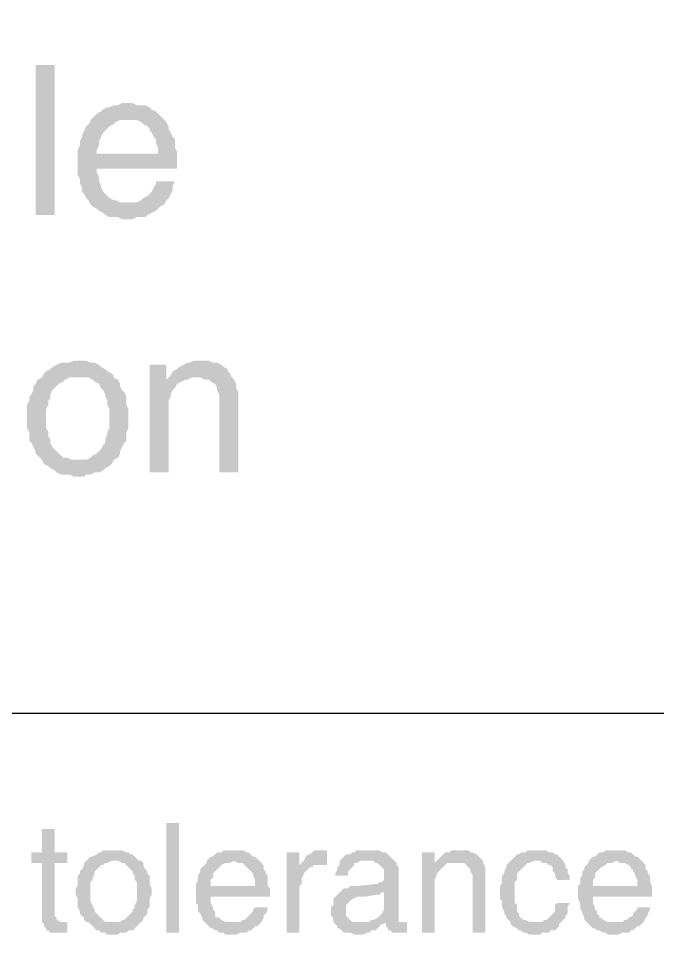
# Model space of a CAD drawing. Header units: millimetres. Extents: x 7018 to 13530, y 4187 to 5692.
# Drawn here: x 11109.56 to 11123.22, y 4966.38 to 4986.37 of the extents above; entities that cross this region are included whole.
import ezdxf

# ---------------------------------------------------------------- set-up
doc = ezdxf.new("R2010")
doc.units = ezdxf.units.MM
doc.layers.add('绘图', color=7, linetype='Continuous')

msp = doc.modelspace()

# ---------------------------------------------------------------- hatches: boundary and pattern name
at = {"transparency": 33554559}
for points in [[(11109.925, 4982.173), (11109.925, 4985.378), (11110.331, 4985.378), (11110.331, 4982.173)], [(11111.911, 4984.565), (11111.775, 4984.565), (11111.685, 4984.52), (11111.595, 4984.52), (11111.505, 4984.475), (11111.459, 4984.475), (11111.369, 4984.43), (11111.324, 4984.385), (11111.234, 4984.339), (11111.189, 4984.294), (11111.098, 4984.204), (11112.091, 4984.204), (11112.182, 4984.159), (11112.227, 4984.114), (11112.317, 4984.069), (11112.362, 4984.024), (11112.362, 4983.978), (11112.407, 4983.933), (11112.452, 4983.843), (11112.498, 4983.798), (11112.498, 4983.708), (11112.543, 4983.617), (11112.543, 4983.482), (11110.828, 4983.482), (11110.828, 4983.031), (11110.873, 4982.94), (11110.873, 4982.85), (11110.918, 4982.76), (11110.918, 4982.67), (11110.963, 4982.624), (11111.008, 4982.534), (11111.053, 4982.489), (11111.098, 4982.399), (11111.911, 4982.444), (11111.73, 4982.444), (11111.64, 4982.489), (11111.595, 4982.489), (11111.505, 4982.534), (11111.459, 4982.579), (11111.369, 4982.67), (11111.369, 4982.67), (11111.324, 4982.76), (11111.324, 4982.805), (11111.279, 4982.895), (11111.279, 4982.986), (11111.234, 4983.076), (11111.234, 4983.166), (11112.949, 4983.166), (11112.949, 4983.527), (11112.904, 4983.617), (11112.904, 4983.798), (11112.859, 4983.843), (11112.813, 4983.933), (11112.768, 4984.024), (11112.768, 4984.069), (11112.723, 4984.159), (11112.678, 4984.204), (11112.633, 4984.249), (11112.543, 4984.339), (11112.498, 4984.385), (11112.407, 4984.43), (11112.362, 4984.475), (11112.272, 4984.52), (11112.091, 4984.52), (11112.001, 4984.565)], [(11111.098, 4984.204), (11111.098, 4984.159), (11111.053, 4984.114), (11111.008, 4984.069), (11110.963, 4983.978), (11110.918, 4983.888), (11110.918, 4983.843), (11110.873, 4983.753), (11110.873, 4983.662), (11110.828, 4983.572), (11110.828, 4983.482), (11111.234, 4983.482), (11111.234, 4983.572), (11111.279, 4983.662), (11111.279, 4983.753), (11111.324, 4983.843), (11111.369, 4983.933), (11111.414, 4983.978), (11111.459, 4984.024), (11111.505, 4984.069), (11111.595, 4984.114), (11111.64, 4984.159), (11111.73, 4984.204), (11111.911, 4984.204)], [(11112.904, 4982.895), (11112.498, 4982.895), (11112.498, 4982.85), (11112.452, 4982.76), (11112.407, 4982.67), (11112.362, 4982.624), (11112.317, 4982.579), (11112.227, 4982.534), (11112.182, 4982.489), (11112.091, 4982.444), (11111.911, 4982.444), (11111.098, 4982.399), (11111.098, 4982.399), (11111.144, 4982.354), (11111.234, 4982.309), (11111.279, 4982.263), (11111.369, 4982.218), (11111.414, 4982.173), (11111.505, 4982.128), (11111.685, 4982.128), (11111.775, 4982.083), (11112.001, 4982.083), (11112.091, 4982.128), (11112.272, 4982.128), (11112.317, 4982.173), (11112.407, 4982.218), (11112.498, 4982.263), (11112.543, 4982.309), (11112.588, 4982.354), (11112.678, 4982.399), (11112.723, 4982.489), (11112.768, 4982.534), (11112.813, 4982.624), (11112.859, 4982.715), (11112.859, 4982.805)], [(11110.828, 4979.059), (11110.737, 4979.059), (11110.647, 4979.014), (11110.467, 4979.014), (11110.376, 4978.969), (11110.286, 4978.924), (11110.241, 4978.878), (11110.151, 4978.833), (11110.106, 4978.788), (11110.06, 4978.698), (11110.06, 4978.698), (11109.97, 4978.653), (11109.925, 4978.563), (11109.88, 4978.517), (11109.88, 4978.427), (11109.835, 4978.337), (11109.79, 4978.292), (11109.79, 4978.201), (11109.744, 4978.111), (11109.744, 4977.615), (11109.79, 4977.525), (11109.79, 4977.344), (11109.835, 4977.299), (11109.88, 4977.209), (11109.925, 4977.118), (11109.925, 4977.073), (11110.015, 4976.983), (11110.06, 4976.938), (11110.828, 4976.938), (11110.692, 4976.938), (11110.602, 4976.983), (11110.512, 4976.983), (11110.467, 4977.028), (11110.376, 4977.118), (11110.331, 4977.163), (11110.286, 4977.209), (11110.241, 4977.299), (11110.241, 4977.389), (11110.196, 4977.434), (11110.196, 4977.525), (11110.151, 4977.615), (11110.151, 4978.021), (11110.196, 4978.111), (11110.196, 4978.201), (11110.241, 4978.247), (11110.241, 4978.337), (11110.286, 4978.427), (11110.331, 4978.472), (11110.376, 4978.517), (11110.421, 4978.563), (11110.512, 4978.608), (11110.557, 4978.653), (11110.647, 4978.698), (11110.828, 4978.698), (11111.595, 4978.743), (11111.55, 4978.788), (11111.459, 4978.833), (11111.414, 4978.878), (11111.324, 4978.924), (11111.279, 4978.969), (11111.189, 4979.014), (11111.098, 4979.014), (11111.008, 4979.059), (11110.918, 4979.059)], [(11112.723, 4978.969), (11112.362, 4978.969), (11112.362, 4976.667), (11112.768, 4976.667), (11112.768, 4977.886), (11112.768, 4978.201), (11112.813, 4978.292), (11112.813, 4978.337), (11112.859, 4978.427), (11112.904, 4978.472), (11112.904, 4978.472), (11112.949, 4978.563), (11113.039, 4978.608), (11112.723, 4978.653)], [(11113.445, 4979.059), (11113.31, 4979.059), (11113.22, 4979.014), (11113.174, 4979.014), (11113.084, 4978.969), (11112.994, 4978.924), (11112.949, 4978.878), (11112.859, 4978.833), (11112.813, 4978.743), (11112.723, 4978.653), (11113.039, 4978.608), (11113.129, 4978.653), (11113.174, 4978.653), (11113.265, 4978.698), (11114.122, 4978.698), (11114.077, 4978.788), (11114.032, 4978.833), (11114.032, 4978.878), (11113.942, 4978.924), (11113.897, 4978.969), (11113.806, 4979.014), (11113.716, 4979.014), (11113.626, 4979.059), (11113.536, 4979.059)], [(11111.595, 4978.743), (11110.828, 4978.698), (11111.053, 4978.698), (11111.144, 4978.653), (11111.189, 4978.608), (11111.279, 4978.563), (11111.324, 4978.472), (11111.369, 4978.427), (11111.414, 4978.337), (11111.414, 4978.292), (11111.459, 4978.201), (11111.459, 4978.111), (11111.505, 4978.021), (11111.505, 4977.615), (11111.459, 4977.525), (11111.459, 4977.479), (11111.414, 4977.389), (11111.414, 4977.299), (11111.369, 4977.254), (11111.324, 4977.163), (11111.279, 4977.118), (11111.234, 4977.073), (11111.144, 4977.028), (11111.098, 4976.983), (11111.008, 4976.938), (11110.06, 4976.938), (11110.106, 4976.848), (11110.196, 4976.802), (11110.241, 4976.757), (11110.331, 4976.712), (11110.376, 4976.667), (11110.467, 4976.622), (11110.647, 4976.622), (11110.737, 4976.577), (11110.963, 4976.577), (11111.008, 4976.622), (11111.098, 4976.622), (11111.189, 4976.667), (11111.279, 4976.667), (11111.369, 4976.712), (11111.414, 4976.757), (11111.505, 4976.802), (11111.55, 4976.848), (11111.595, 4976.938), (11111.595, 4976.938), (11111.685, 4976.983), (11111.73, 4977.073), (11111.73, 4977.118), (11111.775, 4977.209), (11111.821, 4977.299), (11111.866, 4977.344), (11111.866, 4977.525), (11111.911, 4977.615), (11111.911, 4977.84), (11111.911, 4978.021), (11111.866, 4978.111), (11111.866, 4978.292), (11111.821, 4978.382), (11111.775, 4978.427), (11111.73, 4978.517), (11111.73, 4978.563), (11111.685, 4978.653), (11111.595, 4978.698)], [(11114.122, 4978.698), (11113.355, 4978.698), (11113.445, 4978.698), (11113.536, 4978.653), (11113.626, 4978.653), (11113.671, 4978.608), (11113.761, 4978.563), (11113.761, 4978.563), (11113.806, 4978.472), (11113.806, 4978.427), (11113.851, 4978.337), (11113.851, 4976.667), (11114.258, 4976.667), (11114.258, 4978.382), (11114.213, 4978.472), (11114.213, 4978.563), (11114.167, 4978.653)], [(11110.331, 4969.04), (11110.06, 4969.04), (11110.06, 4968.543), (11109.835, 4968.543), (11109.835, 4968.318), (11110.06, 4968.318), (11110.06, 4967.054), (11110.106, 4967.009), (11110.106, 4966.964), (11110.151, 4966.918), (11110.151, 4966.873), (11110.196, 4966.873), (11110.241, 4966.828), (11110.602, 4966.828), (11110.602, 4967.054), (11110.467, 4967.054), (11110.376, 4967.099), (11110.376, 4967.144), (11110.331, 4967.189), (11110.331, 4968.318), (11110.602, 4968.318), (11110.602, 4968.543), (11110.331, 4968.543)], [(11112.723, 4966.828), (11112.723, 4969.175), (11112.994, 4969.175), (11112.994, 4966.828)], [(11111.595, 4968.588), (11111.369, 4968.588), (11111.324, 4968.543), (11111.279, 4968.543), (11111.234, 4968.498), (11111.144, 4968.453), (11111.098, 4968.453), (11111.053, 4968.408), (11111.008, 4968.363), (11111.008, 4968.363), (11110.963, 4968.318), (11110.963, 4968.272), (11110.918, 4968.182), (11110.873, 4968.137), (11110.873, 4968.092), (11110.828, 4968.047), (11110.828, 4967.821), (11110.782, 4967.776), (11110.782, 4967.686), (11110.782, 4967.641), (11110.828, 4967.55), (11110.828, 4967.37), (11110.873, 4967.28), (11110.873, 4967.234), (11110.918, 4967.189), (11110.963, 4967.144), (11110.963, 4967.099), (11111.008, 4967.054), (11111.595, 4967.054), (11111.414, 4967.054), (11111.369, 4967.099), (11111.324, 4967.144), (11111.279, 4967.189), (11111.234, 4967.234), (11111.189, 4967.28), (11111.189, 4967.325), (11111.144, 4967.37), (11111.144, 4967.415), (11111.098, 4967.505), (11111.098, 4967.911), (11111.144, 4967.956), (11111.144, 4968.002), (11111.189, 4968.092), (11111.189, 4968.137), (11111.234, 4968.182), (11111.279, 4968.227), (11111.324, 4968.272), (11111.369, 4968.272), (11111.414, 4968.318), (11111.459, 4968.318), (11111.55, 4968.363), (11112.136, 4968.363), (11112.091, 4968.408), (11112.046, 4968.453), (11112.001, 4968.498), (11111.956, 4968.498), (11111.911, 4968.543), (11111.866, 4968.543), (11111.775, 4968.588), (11111.685, 4968.588)], [(11114.167, 4968.588), (11113.942, 4968.588), (11113.897, 4968.543), (11113.806, 4968.543), (11113.761, 4968.498), (11113.716, 4968.453), (11113.671, 4968.453), (11113.626, 4968.408), (11113.581, 4968.363), (11114.167, 4968.363), (11114.258, 4968.318), (11114.348, 4968.318), (11114.393, 4968.272), (11114.438, 4968.227), (11114.483, 4968.182), (11114.483, 4968.182), (11114.528, 4968.137), (11114.574, 4968.092), (11114.574, 4968.047), (11114.619, 4967.956), (11114.619, 4967.821), (11113.355, 4967.821), (11113.355, 4967.46), (11113.4, 4967.415), (11113.4, 4967.28), (11113.445, 4967.234), (11113.49, 4967.144), (11113.49, 4967.099), (11113.536, 4967.054), (11113.581, 4967.009), (11113.581, 4967.009), (11113.626, 4966.964), (11113.671, 4966.918), (11113.716, 4966.918), (11113.761, 4966.873), (11113.806, 4966.873), (11113.851, 4966.828), (11113.942, 4966.828), (11113.987, 4966.783), (11114.213, 4966.783), (11114.303, 4966.828), (11114.438, 4966.828), (11114.483, 4966.873), (11114.528, 4966.873), (11114.574, 4966.918), (11114.619, 4966.964), (11114.664, 4966.964), (11114.709, 4967.009), (11114.167, 4967.054), (11113.987, 4967.054), (11113.897, 4967.099), (11113.851, 4967.144), (11113.806, 4967.144), (11113.761, 4967.189), (11113.761, 4967.28), (11113.716, 4967.325), (11113.716, 4967.37), (11113.671, 4967.46), (11113.671, 4967.595), (11114.935, 4967.595), (11114.935, 4967.776), (11114.89, 4967.821), (11114.89, 4968.047), (11114.844, 4968.092), (11114.844, 4968.137), (11114.799, 4968.182), (11114.799, 4968.272), (11114.754, 4968.318), (11114.709, 4968.363), (11114.664, 4968.408), (11114.619, 4968.453), (11114.574, 4968.453), (11114.528, 4968.498), (11114.483, 4968.543), (11114.438, 4968.543), (11114.348, 4968.588), (11114.258, 4968.588)], [(11116.063, 4968.588), (11115.882, 4968.588), (11115.837, 4968.543), (11115.792, 4968.498), (11115.747, 4968.498), (11115.702, 4968.453), (11115.657, 4968.363), (11115.657, 4968.363), (11115.612, 4968.318), (11116.063, 4968.272), (11116.153, 4968.272), (11116.153, 4968.588), (11116.108, 4968.588)], [(11117.056, 4968.588), (11116.785, 4968.588), (11116.74, 4968.543), (11116.695, 4968.543), (11116.65, 4968.498), (11116.559, 4968.498), (11116.514, 4968.453), (11116.514, 4968.453), (11116.469, 4968.408), (11116.424, 4968.363), (11116.424, 4968.272), (11116.379, 4968.227), (11116.379, 4968.182), (11116.334, 4968.092), (11116.334, 4968.047), (11116.605, 4968.047), (11116.605, 4968.137), (11116.65, 4968.182), (11116.695, 4968.227), (11116.74, 4968.272), (11116.74, 4968.318), (11116.785, 4968.318), (11116.875, 4968.363), (11117.597, 4968.363), (11117.552, 4968.408), (11117.507, 4968.453), (11117.462, 4968.498), (11117.417, 4968.543), (11117.327, 4968.543), (11117.282, 4968.588), (11117.101, 4968.588)], [(11118.951, 4968.588), (11118.816, 4968.588), (11118.771, 4968.543), (11118.681, 4968.543), (11118.635, 4968.498), (11118.59, 4968.453), (11118.545, 4968.408), (11118.5, 4968.363), (11118.455, 4968.318), (11118.681, 4968.272), (11118.726, 4968.318), (11118.906, 4968.318), (11119.493, 4968.363), (11119.448, 4968.408), (11119.403, 4968.453), (11119.403, 4968.453), (11119.358, 4968.498), (11119.267, 4968.543), (11119.222, 4968.543), (11119.177, 4968.588), (11119.042, 4968.588)], [(11120.621, 4968.588), (11120.441, 4968.588), (11120.396, 4968.543), (11120.305, 4968.543), (11120.26, 4968.498), (11120.215, 4968.498), (11120.17, 4968.453), (11120.125, 4968.408), (11120.08, 4968.363), (11120.712, 4968.363), (11120.757, 4968.318), (11120.847, 4968.318), (11120.892, 4968.272), (11120.937, 4968.272), (11120.982, 4968.227), (11120.982, 4968.137), (11121.027, 4968.092), (11121.027, 4968.047), (11121.073, 4967.956), (11121.343, 4967.956), (11121.343, 4968.047), (11121.298, 4968.092), (11121.298, 4968.182), (11121.253, 4968.227), (11121.253, 4968.272), (11121.208, 4968.363), (11121.163, 4968.408), (11121.118, 4968.453), (11121.118, 4968.453), (11121.073, 4968.498), (11121.027, 4968.498), (11120.982, 4968.543), (11120.892, 4968.543), (11120.847, 4968.588), (11120.712, 4968.588)], [(11122.336, 4968.588), (11122.111, 4968.588), (11122.066, 4968.543), (11121.975, 4968.543), (11121.93, 4968.498), (11121.885, 4968.453), (11121.84, 4968.453), (11121.795, 4968.408), (11121.75, 4968.363), (11122.336, 4968.363), (11122.427, 4968.318), (11122.517, 4968.318), (11122.607, 4968.272), (11122.652, 4968.227), (11122.652, 4968.182), (11122.697, 4968.182), (11122.697, 4968.137), (11122.743, 4968.092), (11122.743, 4968.047), (11122.788, 4967.956), (11122.788, 4967.821), (11121.524, 4967.821), (11121.524, 4967.55), (11121.569, 4967.46), (11121.569, 4967.325), (11121.614, 4967.28), (11121.614, 4967.234), (11121.659, 4967.144), (11121.659, 4967.099), (11121.704, 4967.054), (11121.75, 4967.009), (11121.75, 4967.009), (11121.795, 4966.964), (11121.84, 4966.918), (11121.885, 4966.918), (11121.93, 4966.873), (11121.975, 4966.873), (11122.066, 4966.828), (11122.111, 4966.828), (11122.156, 4966.783), (11122.381, 4966.783), (11122.472, 4966.828), (11122.607, 4966.828), (11122.652, 4966.873), (11122.697, 4966.873), (11122.743, 4966.918), (11122.788, 4966.964), (11122.833, 4966.964), (11122.878, 4967.009), (11122.336, 4967.054), (11122.156, 4967.054), (11122.066, 4967.099), (11122.02, 4967.144), (11121.975, 4967.144), (11121.975, 4967.189), (11121.93, 4967.234), (11121.93, 4967.28), (11121.885, 4967.325), (11121.885, 4967.37), (11121.84, 4967.46), (11121.84, 4967.595), (11123.104, 4967.595), (11123.104, 4967.821), (11123.058, 4967.911), (11123.058, 4968.047), (11123.013, 4968.092), (11123.013, 4968.137), (11122.968, 4968.182), (11122.968, 4968.272), (11122.923, 4968.318), (11122.878, 4968.363), (11122.833, 4968.408), (11122.788, 4968.453), (11122.743, 4968.453), (11122.697, 4968.498), (11122.652, 4968.543), (11122.607, 4968.543), (11122.517, 4968.588), (11122.427, 4968.588)], [(11115.566, 4968.543), (11115.296, 4968.543), (11115.296, 4966.828), (11115.566, 4966.828), (11115.566, 4967.821), (11115.612, 4967.866), (11115.612, 4968.002), (11115.657, 4968.047), (11115.657, 4968.092), (11115.702, 4968.137), (11115.747, 4968.182), (11115.792, 4968.227), (11115.837, 4968.227), (11115.566, 4968.272)], [(11118.455, 4968.543), (11118.184, 4968.543), (11118.184, 4966.828), (11118.455, 4966.828), (11118.455, 4967.776), (11118.455, 4967.956), (11118.5, 4968.047), (11118.5, 4968.092), (11118.545, 4968.137), (11118.59, 4968.182), (11118.59, 4968.182), (11118.635, 4968.227), (11118.681, 4968.272), (11118.455, 4968.318)], [(11112.136, 4968.363), (11111.595, 4968.363), (11111.685, 4968.363), (11111.775, 4968.318), (11111.821, 4968.318), (11111.866, 4968.272), (11111.911, 4968.227), (11111.956, 4968.182), (11112.001, 4968.137), (11112.001, 4968.092), (11112.046, 4968.047), (11112.046, 4967.956), (11112.091, 4967.911), (11112.091, 4967.505), (11112.046, 4967.415), (11112.046, 4967.37), (11112.001, 4967.325), (11112.001, 4967.28), (11111.956, 4967.234), (11111.911, 4967.189), (11111.866, 4967.144), (11111.821, 4967.099), (11111.775, 4967.099), (11111.73, 4967.054), (11111.053, 4967.054), (11111.098, 4967.009), (11111.144, 4966.964), (11111.189, 4966.918), (11111.234, 4966.873), (11111.279, 4966.873), (11111.324, 4966.828), (11111.414, 4966.828), (11111.459, 4966.783), (11111.685, 4966.783), (11111.73, 4966.828), (11111.866, 4966.828), (11111.911, 4966.873), (11112.001, 4966.873), (11112.046, 4966.918), (11112.091, 4966.964), (11112.136, 4967.009), (11112.182, 4967.054), (11112.182, 4967.054), (11112.227, 4967.099), (11112.227, 4967.144), (11112.272, 4967.189), (11112.317, 4967.234), (11112.317, 4967.325), (11112.362, 4967.37), (11112.362, 4967.55), (11112.407, 4967.641), (11112.407, 4967.686), (11112.407, 4967.776), (11112.362, 4967.866), (11112.362, 4968.047), (11112.317, 4968.092), (11112.317, 4968.137), (11112.272, 4968.182), (11112.227, 4968.272), (11112.227, 4968.318), (11112.182, 4968.363)], [(11113.581, 4968.363), (11113.581, 4968.318), (11113.536, 4968.272), (11113.49, 4968.227), (11113.445, 4968.182), (11113.445, 4968.137), (11113.4, 4968.047), (11113.4, 4967.956), (11113.355, 4967.866), (11113.355, 4967.821), (11113.671, 4967.821), (11113.671, 4967.956), (11113.716, 4968.002), (11113.716, 4968.092), (11113.761, 4968.137), (11113.806, 4968.182), (11113.806, 4968.182), (11113.851, 4968.227), (11113.897, 4968.272), (11113.987, 4968.318), (11114.077, 4968.318), (11114.167, 4968.363)], [(11115.612, 4968.318), (11115.566, 4968.272), (11115.837, 4968.227), (11115.882, 4968.272), (11116.063, 4968.272)], [(11117.597, 4968.363), (11117.011, 4968.363), (11117.146, 4968.363), (11117.191, 4968.318), (11117.236, 4968.318), (11117.282, 4968.272), (11117.327, 4968.227), (11117.372, 4968.182), (11117.372, 4967.956), (11117.327, 4967.911), (11117.282, 4967.911), (11117.236, 4967.866), (11117.191, 4967.866), (11116.785, 4967.821), (11116.65, 4967.821), (11116.605, 4967.776), (11116.514, 4967.776), (11116.469, 4967.731), (11117.372, 4967.686), (11117.372, 4967.415), (11117.372, 4967.325), (11117.327, 4967.234), (11117.282, 4967.189), (11117.236, 4967.144), (11117.236, 4967.144), (11117.146, 4967.099), (11117.101, 4967.099), (11117.056, 4967.054), (11116.875, 4967.054), (11116.334, 4967.009), (11116.379, 4966.964), (11116.379, 4966.918), (11116.424, 4966.918), (11116.469, 4966.873), (11116.514, 4966.828), (11116.65, 4966.828), (11116.74, 4966.783), (11116.92, 4966.783), (11117.011, 4966.828), (11117.056, 4966.828), (11117.101, 4966.873), (11117.191, 4966.873), (11117.236, 4966.918), (11117.282, 4966.964), (11117.327, 4967.009), (11117.372, 4967.009), (11117.417, 4967.054), (11117.688, 4967.054), (11117.688, 4968.227), (11117.643, 4968.272), (11117.643, 4968.318)], [(11119.493, 4968.363), (11118.906, 4968.318), (11119.087, 4968.318), (11119.132, 4968.272), (11119.177, 4968.227), (11119.177, 4968.227), (11119.222, 4968.182), (11119.222, 4968.137), (11119.267, 4968.047), (11119.267, 4966.828), (11119.538, 4966.828), (11119.538, 4968.227), (11119.493, 4968.318)], [(11120.08, 4968.363), (11120.035, 4968.318), (11119.989, 4968.272), (11119.989, 4968.227), (11119.944, 4968.137), (11119.944, 4968.092), (11119.899, 4968.047), (11119.899, 4967.911), (11119.854, 4967.821), (11119.854, 4967.55), (11119.899, 4967.505), (11119.899, 4967.37), (11119.944, 4967.28), (11119.944, 4967.234), (11119.989, 4967.189), (11119.989, 4967.144), (11120.035, 4967.099), (11120.08, 4967.054), (11120.621, 4967.054), (11120.486, 4967.054), (11120.396, 4967.099), (11120.351, 4967.099), (11120.305, 4967.144), (11120.26, 4967.189), (11120.26, 4967.234), (11120.215, 4967.28), (11120.215, 4967.415), (11120.17, 4967.46), (11120.17, 4967.911), (11120.215, 4967.956), (11120.215, 4968.092), (11120.26, 4968.137), (11120.305, 4968.182), (11120.305, 4968.182), (11120.351, 4968.227), (11120.396, 4968.272), (11120.441, 4968.318), (11120.486, 4968.318), (11120.576, 4968.363), (11120.621, 4968.363)], [(11121.75, 4968.363), (11121.75, 4968.318), (11121.704, 4968.272), (11121.659, 4968.227), (11121.659, 4968.182), (11121.614, 4968.137), (11121.614, 4968.047), (11121.569, 4968.002), (11121.569, 4967.866), (11121.524, 4967.821), (11121.84, 4967.821), (11121.84, 4967.956), (11121.885, 4968.002), (11121.885, 4968.092), (11121.93, 4968.137), (11121.975, 4968.182), (11121.975, 4968.182), (11122.02, 4968.227), (11122.111, 4968.272), (11122.156, 4968.318), (11122.246, 4968.318), (11122.336, 4968.363)], [(11116.469, 4967.731), (11116.424, 4967.686), (11116.379, 4967.641), (11116.379, 4967.641), (11116.334, 4967.595), (11116.289, 4967.55), (11116.289, 4967.415), (11116.243, 4967.37), (11116.243, 4967.28), (11116.243, 4967.189), (11116.289, 4967.144), (11116.289, 4967.054), (11116.334, 4967.009), (11116.875, 4967.054), (11116.695, 4967.054), (11116.65, 4967.099), (11116.605, 4967.144), (11116.559, 4967.189), (11116.559, 4967.415), (11116.605, 4967.46), (11116.65, 4967.505), (11116.695, 4967.55), (11116.74, 4967.55), (11116.785, 4967.595), (11116.966, 4967.595), (11117.236, 4967.641), (11117.282, 4967.641), (11117.327, 4967.686), (11117.372, 4967.686)], [(11121.343, 4967.46), (11121.073, 4967.46), (11121.027, 4967.415), (11121.027, 4967.28), (11120.982, 4967.234), (11120.937, 4967.189), (11120.892, 4967.144), (11120.847, 4967.099), (11120.802, 4967.099), (11120.757, 4967.054), (11120.08, 4967.054), (11120.08, 4967.009), (11120.125, 4966.964), (11120.215, 4966.918), (11120.26, 4966.873), (11120.305, 4966.873), (11120.351, 4966.828), (11120.396, 4966.828), (11120.486, 4966.783), (11120.712, 4966.783), (11120.757, 4966.828), (11120.892, 4966.828), (11120.937, 4966.873), (11121.027, 4966.873), (11121.073, 4966.918), (11121.118, 4966.964), (11121.118, 4967.009), (11121.163, 4967.054), (11121.208, 4967.099), (11121.253, 4967.144), (11121.253, 4967.189), (11121.298, 4967.234), (11121.298, 4967.37)], [(11114.89, 4967.37), (11114.619, 4967.37), (11114.574, 4967.325), (11114.574, 4967.28), (11114.528, 4967.234), (11114.483, 4967.189), (11114.438, 4967.144), (11114.393, 4967.099), (11114.348, 4967.099), (11114.303, 4967.054), (11114.167, 4967.054), (11114.709, 4967.009), (11114.754, 4967.054), (11114.799, 4967.144), (11114.799, 4967.189), (11114.844, 4967.234), (11114.89, 4967.325)], [(11123.058, 4967.37), (11122.788, 4967.37), (11122.788, 4967.325), (11122.743, 4967.28), (11122.697, 4967.234), (11122.697, 4967.189), (11122.607, 4967.144), (11122.562, 4967.099), (11122.517, 4967.099), (11122.472, 4967.054), (11122.336, 4967.054), (11122.878, 4967.009), (11122.923, 4967.054), (11122.968, 4967.144), (11123.013, 4967.189), (11123.013, 4967.234), (11123.058, 4967.325)], [(11117.868, 4967.054), (11117.778, 4967.054), (11117.417, 4967.009), (11117.417, 4966.964), (11117.462, 4966.918), (11117.462, 4966.873), (11117.507, 4966.873), (11117.552, 4966.828), (11117.868, 4966.828)], [(11117.688, 4967.054), (11117.417, 4967.054), (11117.417, 4967.009), (11117.778, 4967.054), (11117.778, 4967.054)]]:
    msp.add_hatch(color=256, dxfattribs=at).paths.add_polyline_path(points)

# ---------------------------------------------------------------- linework, layer by layer
msp.add_lwpolyline([(10794.884, 4971.522), (11143.955, 4971.522)])
at = {"layer": '绘图', "lineweight": 13, "ltscale": 0.2}
for centre, radius, start, end in [((11323.851, 4624.639), 437.429, 88.5439, 88.5439), ((11323.871, 4624.747), 434.829, 88.05782, 88.05782), ((11345.593, 4624.747), 434.829, 88.05782, 88.05782), ((11326.674, 4762.447), 296.9, 89.34067, 89.34067), ((11348.395, 4762.503), 296.9, 89.34067, 89.34067)]:
    msp.add_arc(centre, radius, start, end, dxfattribs=at)

doc.saveas('drawing.dxf')
